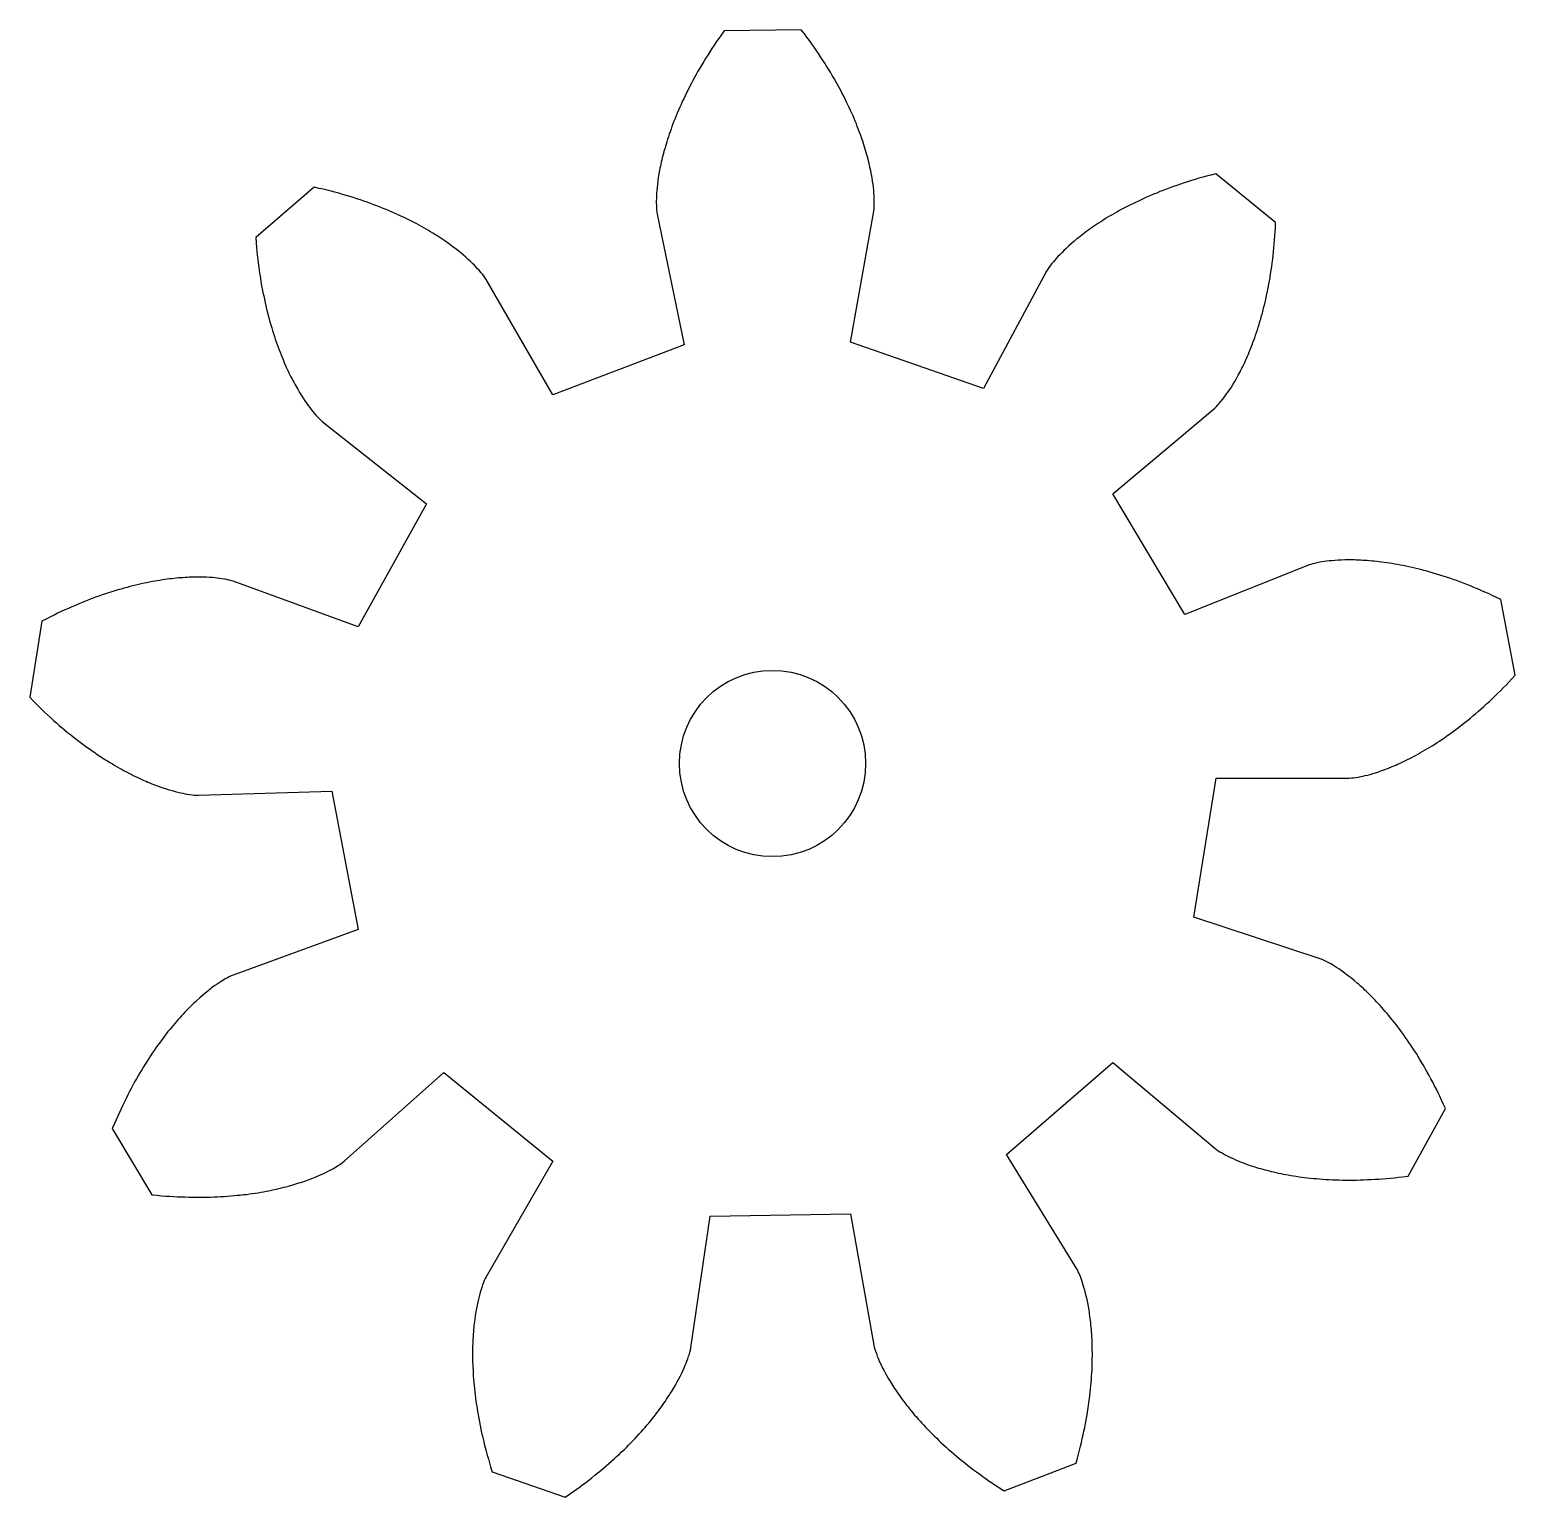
# Model space of a CAD drawing. Extents: x 0 to 1.52, y 0 to 1.5.
import ezdxf

# ---------------------------------------------------------------- set-up
doc = ezdxf.new("R2010")
doc.units = 0
doc.layers.add('1', color=1, linetype='CONTINUOUS')
doc.layers.add('Default Layer', color=1, linetype='CONTINUOUS')

msp = doc.modelspace()

# ---------------------------------------------------------------- linework, layer by layer
at = {"layer": '1'}
msp.add_lwpolyline([(1.2108, 0.7336), (1.3467, 0.7336), (1.349, 0.7337), (1.3511, 0.7339), (1.3532, 0.7342), (1.3556, 0.7346), (1.3584, 0.7352), (1.3605, 0.7356), (1.3628, 0.7361), (1.3652, 0.7367), (1.3678, 0.7374), (1.3706, 0.7382), (1.3735, 0.7391), (1.3766, 0.7401), (1.3798, 0.7412), (1.3831, 0.7424), (1.3866, 0.7438), (1.3903, 0.7453), (1.3922, 0.746), (1.3941, 0.7469), (1.396, 0.7477), (1.398, 0.7486), (1.4, 0.7495), (1.4021, 0.7505), (1.4041, 0.7515), (1.4062, 0.7525), (1.4084, 0.7536), (1.4105, 0.7547), (1.4127, 0.7559), (1.415, 0.7571), (1.4172, 0.7583), (1.4195, 0.7596), (1.4218, 0.7609), (1.4241, 0.7623), (1.4265, 0.7637), (1.4289, 0.7651), (1.4313, 0.7666), (1.4338, 0.7682), (1.4362, 0.7698), (1.4387, 0.7714), (1.4412, 0.7731), (1.4438, 0.7748), (1.4463, 0.7766), (1.4489, 0.7784), (1.4515, 0.7803), (1.4541, 0.7822), (1.4567, 0.7841), (1.4594, 0.7862), (1.462, 0.7882), (1.4647, 0.7903), (1.4674, 0.7925), (1.4702, 0.7947), (1.4729, 0.797), (1.4756, 0.7993), (1.4784, 0.8017), (1.4812, 0.8041), (1.484, 0.8066), (1.4868, 0.8092), (1.4896, 0.8118), (1.4924, 0.8144), (1.4952, 0.8171), (1.498, 0.8199), (1.5009, 0.8227), (1.5037, 0.8256), (1.5066, 0.8285), (1.5095, 0.8315), (1.5123, 0.8345), (1.5161, 0.8386), (1.5012, 0.9159), (1.4963, 0.9183), (1.4925, 0.92), (1.4887, 0.9218), (1.485, 0.9234), (1.4813, 0.925), (1.4776, 0.9266), (1.4739, 0.9281), (1.4703, 0.9296), (1.4667, 0.931), (1.4631, 0.9324), (1.4596, 0.9337), (1.4561, 0.935), (1.4526, 0.9362), (1.4492, 0.9374), (1.4457, 0.9386), (1.4424, 0.9397), (1.439, 0.9407), (1.4357, 0.9417), (1.4324, 0.9427), (1.4292, 0.9436), (1.426, 0.9445), (1.4228, 0.9454), (1.4197, 0.9462), (1.4165, 0.947), (1.4135, 0.9477), (1.4105, 0.9484), (1.4075, 0.9491), (1.4045, 0.9497), (1.4016, 0.9503), (1.3987, 0.9509), (1.3959, 0.9514), (1.3931, 0.9519), (1.3903, 0.9524), (1.3876, 0.9528), (1.3849, 0.9532), (1.3823, 0.9536), (1.3797, 0.9539), (1.3772, 0.9542), (1.3746, 0.9545), (1.3722, 0.9548), (1.3698, 0.955), (1.3674, 0.9552), (1.365, 0.9554), (1.3627, 0.9556), (1.3605, 0.9557), (1.3583, 0.9558), (1.3561, 0.9559), (1.354, 0.956), (1.3519, 0.9561), (1.3499, 0.9561), (1.3459, 0.9561), (1.3422, 0.9561), (1.3386, 0.956), (1.3352, 0.9558), (1.332, 0.9556), (1.329, 0.9553), (1.3261, 0.9551), (1.3234, 0.9547), (1.321, 0.9544), (1.3187, 0.9541), (1.3165, 0.9537), (1.3137, 0.9531), (1.3113, 0.9526), (1.3093, 0.9521), (1.3072, 0.9515), (1.3051, 0.9508), (1.1788, 0.9005), (1.1052, 1.0237), (1.2093, 1.1111), (1.211, 1.1126), (1.2125, 1.1142), (1.2138, 1.1157), (1.2155, 1.1176), (1.2173, 1.1198), (1.2186, 1.1215), (1.22, 1.1234), (1.2215, 1.1254), (1.223, 1.1276), (1.2246, 1.13), (1.2263, 1.1325), (1.228, 1.1353), (1.2297, 1.1382), (1.2315, 1.1413), (1.2333, 1.1446), (1.2352, 1.148), (1.2361, 1.1498), (1.2371, 1.1517), (1.238, 1.1536), (1.2389, 1.1556), (1.2399, 1.1576), (1.2408, 1.1596), (1.2418, 1.1617), (1.2427, 1.1639), (1.2437, 1.1661), (1.2446, 1.1683), (1.2456, 1.1706), (1.2465, 1.173), (1.2474, 1.1754), (1.2483, 1.1778), (1.2493, 1.1803), (1.2502, 1.1828), (1.2511, 1.1854), (1.252, 1.1881), (1.2529, 1.1908), (1.2538, 1.1935), (1.2546, 1.1963), (1.2555, 1.1992), (1.2563, 1.2021), (1.2572, 1.205), (1.258, 1.208), (1.2588, 1.2111), (1.2596, 1.2142), (1.2603, 1.2173), (1.2611, 1.2205), (1.2618, 1.2238), (1.2625, 1.2271), (1.2632, 1.2304), (1.2639, 1.2338), (1.2646, 1.2373), (1.2652, 1.2408), (1.2658, 1.2443), (1.2664, 1.2479), (1.267, 1.2516), (1.2675, 1.2553), (1.268, 1.259), (1.2685, 1.2628), (1.2689, 1.2666), (1.2694, 1.2705), (1.2698, 1.2745), (1.2701, 1.2785), (1.2705, 1.2825), (1.2708, 1.2866), (1.271, 1.2907), (1.2713, 1.2949), (1.2715, 1.3004), (1.2105, 1.3501), (1.2052, 1.3487), (1.2011, 1.3476), (1.1971, 1.3465), (1.1932, 1.3454), (1.1893, 1.3442), (1.1855, 1.3431), (1.1817, 1.3419), (1.178, 1.3407), (1.1743, 1.3395), (1.1707, 1.3382), (1.1671, 1.3369), (1.1636, 1.3357), (1.1602, 1.3344), (1.1568, 1.3331), (1.1534, 1.3318), (1.1501, 1.3304), (1.1469, 1.3291), (1.1437, 1.3277), (1.1405, 1.3264), (1.1375, 1.325), (1.1344, 1.3236), (1.1314, 1.3222), (1.1285, 1.3208), (1.1256, 1.3194), (1.1228, 1.318), (1.12, 1.3166), (1.1173, 1.3152), (1.1147, 1.3138), (1.112, 1.3124), (1.1095, 1.311), (1.107, 1.3095), (1.1045, 1.3081), (1.1021, 1.3067), (1.0997, 1.3053), (1.0974, 1.3039), (1.0952, 1.3025), (1.093, 1.3011), (1.0908, 1.2997), (1.0887, 1.2983), (1.0866, 1.2969), (1.0846, 1.2955), (1.0827, 1.2941), (1.0808, 1.2928), (1.0789, 1.2914), (1.0771, 1.2901), (1.0753, 1.2888), (1.0736, 1.2874), (1.0719, 1.2861), (1.0703, 1.2848), (1.0687, 1.2836), (1.0657, 1.281), (1.0628, 1.2786), (1.0602, 1.2762), (1.0577, 1.2739), (1.0553, 1.2717), (1.0532, 1.2695), (1.0512, 1.2675), (1.0493, 1.2655), (1.0476, 1.2637), (1.0461, 1.2619), (1.0447, 1.2603), (1.0429, 1.2581), (1.0414, 1.2561), (1.0402, 1.2544), (1.039, 1.2526), (1.0378, 1.2507), (0.9734, 1.1311), (0.8378, 1.1781), (0.8614, 1.312), (0.8617, 1.3142), (0.8618, 1.3163), (0.8619, 1.3184), (0.8619, 1.3209), (0.8619, 1.3238), (0.8618, 1.3259), (0.8617, 1.3282), (0.8615, 1.3307), (0.8613, 1.3334), (0.861, 1.3363), (0.8606, 1.3393), (0.8602, 1.3425), (0.8596, 1.3458), (0.859, 1.3493), (0.8583, 1.353), (0.8575, 1.3569), (0.857, 1.3589), (0.8566, 1.3609), (0.8561, 1.363), (0.8555, 1.3651), (0.855, 1.3672), (0.8544, 1.3694), (0.8537, 1.3716), (0.8531, 1.3739), (0.8524, 1.3761), (0.8517, 1.3785), (0.8509, 1.3808), (0.8501, 1.3832), (0.8493, 1.3857), (0.8484, 1.3881), (0.8475, 1.3906), (0.8466, 1.3932), (0.8456, 1.3958), (0.8446, 1.3984), (0.8436, 1.401), (0.8425, 1.4037), (0.8413, 1.4064), (0.8402, 1.4091), (0.8389, 1.4119), (0.8377, 1.4147), (0.8364, 1.4175), (0.835, 1.4203), (0.8336, 1.4232), (0.8322, 1.4261), (0.8307, 1.4291), (0.8292, 1.432), (0.8276, 1.435), (0.826, 1.438), (0.8243, 1.4411), (0.8226, 1.4441), (0.8209, 1.4472), (0.819, 1.4503), (0.8172, 1.4535), (0.8153, 1.4566), (0.8133, 1.4598), (0.8113, 1.463), (0.8092, 1.4662), (0.8071, 1.4694), (0.8049, 1.4727), (0.8027, 1.476), (0.8004, 1.4792), (0.7981, 1.4826), (0.7957, 1.4859), (0.7932, 1.4892), (0.7907, 1.4926), (0.7874, 1.497), (0.7087, 1.4958), (0.7055, 1.4913), (0.7031, 1.4879), (0.7007, 1.4845), (0.6985, 1.4811), (0.6962, 1.4777), (0.694, 1.4743), (0.6919, 1.471), (0.6898, 1.4677), (0.6878, 1.4644), (0.6858, 1.4611), (0.6839, 1.4579), (0.682, 1.4546), (0.6802, 1.4514), (0.6785, 1.4482), (0.6767, 1.4451), (0.6751, 1.4419), (0.6734, 1.4388), (0.6719, 1.4357), (0.6703, 1.4327), (0.6689, 1.4296), (0.6674, 1.4266), (0.666, 1.4236), (0.6647, 1.4207), (0.6634, 1.4178), (0.6621, 1.4149), (0.6609, 1.412), (0.6597, 1.4092), (0.6586, 1.4064), (0.6575, 1.4036), (0.6564, 1.4009), (0.6554, 1.3982), (0.6545, 1.3955), (0.6535, 1.3929), (0.6526, 1.3903), (0.6518, 1.3877), (0.6509, 1.3852), (0.6502, 1.3827), (0.6494, 1.3802), (0.6487, 1.3778), (0.648, 1.3754), (0.6473, 1.3731), (0.6467, 1.3708), (0.6461, 1.3685), (0.6456, 1.3663), (0.645, 1.3641), (0.6445, 1.3619), (0.6441, 1.3598), (0.6436, 1.3577), (0.6432, 1.3557), (0.6428, 1.3537), (0.6421, 1.3498), (0.6415, 1.3461), (0.641, 1.3426), (0.6406, 1.3392), (0.6402, 1.336), (0.6399, 1.333), (0.6397, 1.3301), (0.6396, 1.3274), (0.6395, 1.3249), (0.6394, 1.3226), (0.6394, 1.3205), (0.6395, 1.3176), (0.6396, 1.3151), (0.6397, 1.313), (0.6399, 1.3109), (0.6402, 1.3087), (0.6678, 1.1756), (0.5337, 1.1245), (0.4658, 1.2422), (0.4645, 1.2441), (0.4633, 1.2458), (0.462, 1.2475), (0.4604, 1.2494), (0.4586, 1.2516), (0.4571, 1.2532), (0.4555, 1.2549), (0.4538, 1.2567), (0.4519, 1.2586), (0.4498, 1.2605), (0.4476, 1.2626), (0.4452, 1.2648), (0.4427, 1.267), (0.4399, 1.2693), (0.437, 1.2717), (0.4339, 1.2741), (0.4323, 1.2753), (0.4306, 1.2766), (0.4289, 1.2778), (0.4271, 1.2791), (0.4253, 1.2804), (0.4235, 1.2817), (0.4216, 1.2829), (0.4196, 1.2843), (0.4176, 1.2856), (0.4156, 1.2869), (0.4135, 1.2882), (0.4113, 1.2895), (0.4091, 1.2909), (0.4069, 1.2922), (0.4046, 1.2936), (0.4022, 1.2949), (0.3998, 1.2962), (0.3974, 1.2976), (0.3949, 1.2989), (0.3923, 1.3003), (0.3897, 1.3016), (0.387, 1.3029), (0.3843, 1.3043), (0.3816, 1.3056), (0.3788, 1.3069), (0.3759, 1.3083), (0.373, 1.3096), (0.37, 1.3109), (0.367, 1.3122), (0.3639, 1.3135), (0.3608, 1.3147), (0.3576, 1.316), (0.3544, 1.3173), (0.3511, 1.3185), (0.3478, 1.3197), (0.3444, 1.321), (0.3409, 1.3222), (0.3375, 1.3233), (0.3339, 1.3245), (0.3303, 1.3257), (0.3267, 1.3268), (0.3229, 1.3279), (0.3192, 1.329), (0.3154, 1.3301), (0.3115, 1.3311), (0.3076, 1.3322), (0.3036, 1.3332), (0.2996, 1.3342), (0.2955, 1.3351), (0.2902, 1.3363), (0.2306, 1.2849), (0.2311, 1.2794), (0.2314, 1.2752), (0.2318, 1.2711), (0.2322, 1.267), (0.2327, 1.263), (0.2332, 1.259), (0.2337, 1.2551), (0.2342, 1.2512), (0.2348, 1.2474), (0.2354, 1.2436), (0.236, 1.2399), (0.2367, 1.2362), (0.2373, 1.2326), (0.238, 1.229), (0.2388, 1.2255), (0.2395, 1.222), (0.2402, 1.2185), (0.241, 1.2152), (0.2418, 1.2118), (0.2426, 1.2086), (0.2435, 1.2053), (0.2443, 1.2022), (0.2452, 1.199), (0.2461, 1.196), (0.247, 1.1929), (0.2479, 1.19), (0.2488, 1.187), (0.2497, 1.1842), (0.2506, 1.1814), (0.2516, 1.1786), (0.2526, 1.1759), (0.2535, 1.1732), (0.2545, 1.1706), (0.2555, 1.168), (0.2565, 1.1655), (0.2575, 1.163), (0.2585, 1.1606), (0.2595, 1.1582), (0.2605, 1.1559), (0.2615, 1.1536), (0.2625, 1.1514), (0.2635, 1.1493), (0.2645, 1.1471), (0.2655, 1.1451), (0.2665, 1.143), (0.2675, 1.1411), (0.2685, 1.1391), (0.2695, 1.1373), (0.2705, 1.1354), (0.2715, 1.1337), (0.2735, 1.1302), (0.2754, 1.127), (0.2773, 1.124), (0.2791, 1.1211), (0.2809, 1.1184), (0.2826, 1.1159), (0.2843, 1.1136), (0.2859, 1.1115), (0.2874, 1.1095), (0.2889, 1.1077), (0.2903, 1.106), (0.2921, 1.1038), (0.2938, 1.102), (0.2953, 1.1005), (0.2968, 1.099), (0.2985, 1.0975), (0.4051, 1.0133), (0.3353, 0.888), (0.2075, 0.9345), (0.2054, 0.9351), (0.2033, 0.9356), (0.2013, 0.9361), (0.1988, 0.9365), (0.196, 0.937), (0.1939, 0.9373), (0.1916, 0.9376), (0.1891, 0.9378), (0.1864, 0.9381), (0.1835, 0.9383), (0.1805, 0.9384), (0.1773, 0.9385), (0.1739, 0.9386), (0.1703, 0.9386), (0.1666, 0.9385), (0.1626, 0.9384), (0.1606, 0.9383), (0.1585, 0.9382), (0.1564, 0.938), (0.1542, 0.9379), (0.152, 0.9377), (0.1498, 0.9375), (0.1475, 0.9372), (0.1451, 0.937), (0.1428, 0.9367), (0.1404, 0.9364), (0.1379, 0.9361), (0.1354, 0.9357), (0.1329, 0.9353), (0.1303, 0.9349), (0.1276, 0.9344), (0.125, 0.934), (0.1223, 0.9334), (0.1195, 0.9329), (0.1168, 0.9323), (0.1139, 0.9317), (0.1111, 0.9311), (0.1082, 0.9304), (0.1053, 0.9297), (0.1023, 0.9289), (0.0993, 0.9281), (0.0962, 0.9273), (0.0932, 0.9264), (0.09, 0.9255), (0.0869, 0.9246), (0.0837, 0.9236), (0.0805, 0.9225), (0.0772, 0.9215), (0.074, 0.9204), (0.0707, 0.9192), (0.0673, 0.918), (0.0639, 0.9168), (0.0605, 0.9155), (0.0571, 0.9141), (0.0536, 0.9127), (0.0501, 0.9113), (0.0466, 0.9098), (0.043, 0.9083), (0.0395, 0.9067), (0.0358, 0.9051), (0.0322, 0.9034), (0.0285, 0.9017), (0.0249, 0.8999), (0.0211, 0.8981), (0.0174, 0.8962), (0.0125, 0.8937), (0, 0.816), (0.0039, 0.812), (0.0068, 0.8091), (0.0098, 0.8062), (0.0127, 0.8033), (0.0156, 0.8005), (0.0186, 0.7978), (0.0215, 0.7951), (0.0244, 0.7925), (0.0273, 0.79), (0.0302, 0.7874), (0.033, 0.785), (0.0359, 0.7826), (0.0387, 0.7802), (0.0416, 0.7779), (0.0444, 0.7757), (0.0472, 0.7735), (0.05, 0.7714), (0.0527, 0.7693), (0.0555, 0.7672), (0.0582, 0.7653), (0.0609, 0.7633), (0.0636, 0.7614), (0.0663, 0.7596), (0.069, 0.7578), (0.0716, 0.7561), (0.0742, 0.7544), (0.0768, 0.7527), (0.0793, 0.7511), (0.0819, 0.7496), (0.0844, 0.748), (0.0869, 0.7466), (0.0893, 0.7452), (0.0917, 0.7438), (0.0942, 0.7424), (0.0965, 0.7411), (0.0989, 0.7399), (0.1012, 0.7387), (0.1035, 0.7375), (0.1057, 0.7364), (0.108, 0.7353), (0.1102, 0.7342), (0.1123, 0.7332), (0.1145, 0.7323), (0.1166, 0.7313), (0.1187, 0.7304), (0.1207, 0.7296), (0.1227, 0.7287), (0.1247, 0.7279), (0.1266, 0.7272), (0.1285, 0.7264), (0.1322, 0.7251), (0.1357, 0.7238), (0.1391, 0.7227), (0.1424, 0.7217), (0.1455, 0.7208), (0.1484, 0.72), (0.1512, 0.7193), (0.1538, 0.7187), (0.1562, 0.7181), (0.1585, 0.7177), (0.1606, 0.7173), (0.1635, 0.7168), (0.1659, 0.7165), (0.168, 0.7163), (0.1701, 0.7161), (0.1724, 0.7161), (0.3082, 0.7201), (0.3353, 0.5792), (0.2075, 0.5327), (0.2055, 0.5318), (0.2036, 0.5309), (0.2017, 0.5299), (0.1996, 0.5287), (0.1971, 0.5272), (0.1953, 0.5261), (0.1933, 0.5248), (0.1912, 0.5234), (0.189, 0.5219), (0.1867, 0.5202), (0.1843, 0.5184), (0.1817, 0.5164), (0.1791, 0.5142), (0.1764, 0.5119), (0.1735, 0.5095), (0.1706, 0.5068), (0.1691, 0.5055), (0.1676, 0.504), (0.1661, 0.5026), (0.1645, 0.5011), (0.1629, 0.4995), (0.1613, 0.4979), (0.1597, 0.4962), (0.1581, 0.4945), (0.1565, 0.4928), (0.1548, 0.491), (0.1532, 0.4892), (0.1515, 0.4873), (0.1498, 0.4854), (0.1481, 0.4834), (0.1463, 0.4813), (0.1446, 0.4793), (0.1429, 0.4771), (0.1411, 0.475), (0.1394, 0.4727), (0.1376, 0.4704), (0.1358, 0.4681), (0.134, 0.4657), (0.1323, 0.4633), (0.1305, 0.4608), (0.1287, 0.4583), (0.1269, 0.4557), (0.1251, 0.453), (0.1233, 0.4503), (0.1215, 0.4476), (0.1197, 0.4448), (0.1179, 0.4419), (0.1161, 0.439), (0.1143, 0.4361), (0.1125, 0.433), (0.1107, 0.43), (0.1089, 0.4268), (0.1071, 0.4237), (0.1053, 0.4204), (0.1036, 0.4171), (0.1018, 0.4138), (0.1001, 0.4104), (0.0983, 0.4069), (0.0966, 0.4034), (0.0949, 0.3999), (0.0932, 0.3962), (0.0915, 0.3926), (0.0898, 0.3888), (0.0881, 0.385), (0.0865, 0.3812), (0.0843, 0.3761), (0.1247, 0.3086), (0.1302, 0.308), (0.1344, 0.3076), (0.1385, 0.3073), (0.1426, 0.307), (0.1466, 0.3068), (0.1506, 0.3066), (0.1546, 0.3064), (0.1585, 0.3063), (0.1623, 0.3062), (0.1662, 0.3061), (0.1699, 0.306), (0.1737, 0.306), (0.1774, 0.3061), (0.181, 0.3061), (0.1846, 0.3062), (0.1882, 0.3063), (0.1917, 0.3065), (0.1951, 0.3067), (0.1986, 0.3069), (0.2019, 0.3071), (0.2052, 0.3074), (0.2085, 0.3077), (0.2117, 0.308), (0.2149, 0.3083), (0.2181, 0.3087), (0.2211, 0.309), (0.2242, 0.3094), (0.2272, 0.3098), (0.2301, 0.3103), (0.233, 0.3107), (0.2359, 0.3112), (0.2387, 0.3117), (0.2414, 0.3122), (0.2441, 0.3127), (0.2468, 0.3133), (0.2494, 0.3138), (0.2519, 0.3144), (0.2544, 0.315), (0.2569, 0.3156), (0.2593, 0.3162), (0.2616, 0.3168), (0.264, 0.3174), (0.2662, 0.318), (0.2684, 0.3186), (0.2706, 0.3193), (0.2727, 0.3199), (0.2748, 0.3206), (0.2768, 0.3212), (0.2788, 0.3219), (0.2807, 0.3226), (0.2844, 0.3239), (0.2879, 0.3252), (0.2913, 0.3265), (0.2944, 0.3278), (0.2973, 0.3291), (0.3001, 0.3304), (0.3027, 0.3316), (0.3051, 0.3329), (0.3073, 0.334), (0.3093, 0.3351), (0.3112, 0.3362), (0.3137, 0.3377), (0.3158, 0.339), (0.3175, 0.3402), (0.3192, 0.3414), (0.321, 0.3428), (0.4225, 0.4332), (0.5337, 0.3427), (0.4658, 0.225), (0.4648, 0.223), (0.4639, 0.221), (0.4631, 0.2191), (0.4622, 0.2168), (0.4613, 0.214), (0.4606, 0.212), (0.4599, 0.2098), (0.4593, 0.2074), (0.4586, 0.2048), (0.4579, 0.202), (0.4572, 0.199), (0.4565, 0.1959), (0.4559, 0.1925), (0.4552, 0.189), (0.4547, 0.1853), (0.4541, 0.1814), (0.4539, 0.1794), (0.4536, 0.1773), (0.4534, 0.1752), (0.4532, 0.173), (0.453, 0.1708), (0.4528, 0.1686), (0.4526, 0.1663), (0.4524, 0.164), (0.4523, 0.1616), (0.4522, 0.1591), (0.4521, 0.1566), (0.452, 0.1541), (0.452, 0.1516), (0.4519, 0.1489), (0.4519, 0.1463), (0.4519, 0.1436), (0.452, 0.1408), (0.452, 0.138), (0.4521, 0.1352), (0.4522, 0.1323), (0.4524, 0.1294), (0.4525, 0.1264), (0.4527, 0.1234), (0.453, 0.1203), (0.4532, 0.1172), (0.4535, 0.1141), (0.4538, 0.1109), (0.4542, 0.1077), (0.4546, 0.1044), (0.455, 0.1011), (0.4554, 0.0978), (0.4559, 0.0944), (0.4565, 0.091), (0.457, 0.0875), (0.4576, 0.084), (0.4583, 0.0805), (0.4589, 0.0769), (0.4597, 0.0733), (0.4604, 0.0696), (0.4612, 0.0659), (0.4621, 0.0622), (0.463, 0.0584), (0.4639, 0.0546), (0.4649, 0.0508), (0.4659, 0.0469), (0.4669, 0.043), (0.4681, 0.0391), (0.4692, 0.0351), (0.4704, 0.0311), (0.4721, 0.0258), (0.5464, 0), (0.551, 0.0031), (0.5544, 0.0055), (0.5578, 0.0079), (0.5611, 0.0103), (0.5643, 0.0127), (0.5675, 0.0151), (0.5707, 0.0175), (0.5738, 0.0199), (0.5768, 0.0224), (0.5798, 0.0248), (0.5827, 0.0272), (0.5855, 0.0296), (0.5883, 0.032), (0.5911, 0.0343), (0.5938, 0.0367), (0.5964, 0.0391), (0.599, 0.0415), (0.6016, 0.0438), (0.604, 0.0462), (0.6065, 0.0485), (0.6089, 0.0509), (0.6112, 0.0532), (0.6135, 0.0555), (0.6157, 0.0578), (0.6179, 0.0601), (0.62, 0.0624), (0.622, 0.0646), (0.6241, 0.0669), (0.626, 0.0691), (0.628, 0.0713), (0.6298, 0.0735), (0.6317, 0.0757), (0.6334, 0.0778), (0.6352, 0.0799), (0.6369, 0.0821), (0.6385, 0.0842), (0.6401, 0.0862), (0.6416, 0.0883), (0.6432, 0.0903), (0.6446, 0.0923), (0.646, 0.0943), (0.6474, 0.0963), (0.6487, 0.0982), (0.65, 0.1001), (0.6513, 0.102), (0.6525, 0.1039), (0.6536, 0.1057), (0.6548, 0.1075), (0.6559, 0.1093), (0.6569, 0.111), (0.6589, 0.1144), (0.6607, 0.1177), (0.6624, 0.1208), (0.664, 0.1238), (0.6654, 0.1267), (0.6667, 0.1295), (0.6679, 0.1321), (0.669, 0.1346), (0.6699, 0.1369), (0.6707, 0.139), (0.6715, 0.1411), (0.6724, 0.1438), (0.6732, 0.1461), (0.6738, 0.1481), (0.6743, 0.1502), (0.6747, 0.1524), (0.6943, 0.2869), (0.8378, 0.2891), (0.8614, 0.1552), (0.8619, 0.153), (0.8625, 0.151), (0.8632, 0.149), (0.864, 0.1466), (0.865, 0.1439), (0.8658, 0.1419), (0.8667, 0.1398), (0.8677, 0.1375), (0.8689, 0.1351), (0.8701, 0.1325), (0.8715, 0.1298), (0.873, 0.127), (0.8747, 0.124), (0.8765, 0.1209), (0.8784, 0.1177), (0.8805, 0.1143), (0.8816, 0.1126), (0.8827, 0.1109), (0.8839, 0.1091), (0.8851, 0.1073), (0.8864, 0.1055), (0.8877, 0.1037), (0.889, 0.1018), (0.8904, 0.0999), (0.8918, 0.098), (0.8933, 0.096), (0.8948, 0.0941), (0.8964, 0.0921), (0.898, 0.0901), (0.8997, 0.0881), (0.9014, 0.086), (0.9031, 0.0839), (0.9049, 0.0819), (0.9068, 0.0798), (0.9087, 0.0776), (0.9106, 0.0755), (0.9126, 0.0734), (0.9146, 0.0712), (0.9167, 0.069), (0.9188, 0.0668), (0.921, 0.0646), (0.9233, 0.0624), (0.9256, 0.0602), (0.9279, 0.0579), (0.9303, 0.0557), (0.9327, 0.0534), (0.9352, 0.0511), (0.9378, 0.0488), (0.9404, 0.0466), (0.9431, 0.0443), (0.9458, 0.042), (0.9485, 0.0397), (0.9514, 0.0374), (0.9542, 0.0351), (0.9572, 0.0327), (0.9602, 0.0304), (0.9632, 0.0281), (0.9663, 0.0258), (0.9695, 0.0235), (0.9727, 0.0212), (0.976, 0.0189), (0.9793, 0.0166), (0.9827, 0.0143), (0.9861, 0.012), (0.9896, 0.0097), (0.9943, 0.0067), (1.0678, 0.0347), (1.0693, 0.04), (1.0703, 0.0441), (1.0714, 0.0481), (1.0724, 0.052), (1.0733, 0.056), (1.0742, 0.0599), (1.0751, 0.0637), (1.0759, 0.0676), (1.0767, 0.0713), (1.0774, 0.0751), (1.0781, 0.0788), (1.0788, 0.0825), (1.0794, 0.0861), (1.0799, 0.0897), (1.0805, 0.0933), (1.081, 0.0968), (1.0814, 0.1003), (1.0819, 0.1037), (1.0822, 0.1071), (1.0826, 0.1105), (1.0829, 0.1138), (1.0832, 0.1171), (1.0835, 0.1203), (1.0837, 0.1235), (1.0839, 0.1266), (1.0841, 0.1298), (1.0842, 0.1328), (1.0843, 0.1358), (1.0844, 0.1388), (1.0844, 0.1417), (1.0845, 0.1446), (1.0845, 0.1475), (1.0844, 0.1503), (1.0844, 0.153), (1.0843, 0.1557), (1.0842, 0.1584), (1.0841, 0.161), (1.084, 0.1636), (1.0838, 0.1661), (1.0837, 0.1685), (1.0835, 0.171), (1.0833, 0.1734), (1.083, 0.1757), (1.0828, 0.178), (1.0826, 0.1802), (1.0823, 0.1824), (1.082, 0.1846), (1.0817, 0.1867), (1.0814, 0.1887), (1.0811, 0.1908), (1.0804, 0.1946), (1.0797, 0.1983), (1.079, 0.2018), (1.0783, 0.2051), (1.0775, 0.2083), (1.0767, 0.2112), (1.0759, 0.214), (1.0752, 0.2165), (1.0744, 0.2189), (1.0737, 0.2211), (1.0729, 0.2232), (1.0719, 0.2258), (1.071, 0.2281), (1.0701, 0.23), (1.0692, 0.232), (1.0681, 0.2339), (0.9967, 0.3496), (1.1052, 0.4434), (1.2093, 0.3561), (1.2111, 0.3547), (1.2129, 0.3535), (1.2147, 0.3524), (1.2168, 0.3512), (1.2193, 0.3497), (1.2212, 0.3487), (1.2233, 0.3477), (1.2255, 0.3466), (1.228, 0.3455), (1.2306, 0.3443), (1.2334, 0.3431), (1.2364, 0.3419), (1.2395, 0.3407), (1.2429, 0.3395), (1.2465, 0.3382), (1.2502, 0.337), (1.2521, 0.3364), (1.2541, 0.3358), (1.2562, 0.3352), (1.2583, 0.3346), (1.2604, 0.334), (1.2626, 0.3335), (1.2648, 0.3329), (1.2671, 0.3323), (1.2694, 0.3318), (1.2718, 0.3313), (1.2742, 0.3307), (1.2767, 0.3302), (1.2792, 0.3297), (1.2818, 0.3292), (1.2844, 0.3288), (1.2871, 0.3283), (1.2898, 0.3279), (1.2926, 0.3274), (1.2954, 0.327), (1.2982, 0.3266), (1.3011, 0.3263), (1.3041, 0.3259), (1.3071, 0.3256), (1.3101, 0.3253), (1.3132, 0.325), (1.3164, 0.3247), (1.3196, 0.3245), (1.3228, 0.3243), (1.3261, 0.3241), (1.3294, 0.3239), (1.3328, 0.3238), (1.3362, 0.3237), (1.3397, 0.3236), (1.3432, 0.3236), (1.3467, 0.3236), (1.3503, 0.3236), (1.354, 0.3236), (1.3577, 0.3237), (1.3614, 0.3238), (1.3652, 0.324), (1.369, 0.3242), (1.3729, 0.3244), (1.3768, 0.3246), (1.3807, 0.3249), (1.3847, 0.3253), (1.3887, 0.3256), (1.3928, 0.326), (1.3969, 0.3265), (1.4011, 0.327), (1.4066, 0.3277), (1.4449, 0.3964), (1.4426, 0.4014), (1.4408, 0.4052), (1.4391, 0.409), (1.4373, 0.4126), (1.4355, 0.4163), (1.4336, 0.4198), (1.4318, 0.4233), (1.43, 0.4268), (1.4281, 0.4302), (1.4263, 0.4335), (1.4244, 0.4368), (1.4226, 0.4401), (1.4207, 0.4433), (1.4188, 0.4464), (1.4169, 0.4495), (1.4151, 0.4525), (1.4132, 0.4554), (1.4113, 0.4583), (1.4094, 0.4612), (1.4075, 0.464), (1.4056, 0.4667), (1.4037, 0.4694), (1.4019, 0.4721), (1.4, 0.4747), (1.3981, 0.4772), (1.3962, 0.4797), (1.3944, 0.4821), (1.3925, 0.4845), (1.3907, 0.4868), (1.3888, 0.4891), (1.387, 0.4913), (1.3852, 0.4935), (1.3834, 0.4956), (1.3816, 0.4977), (1.3798, 0.4997), (1.378, 0.5017), (1.3762, 0.5037), (1.3745, 0.5055), (1.3727, 0.5074), (1.371, 0.5092), (1.3693, 0.5109), (1.3676, 0.5126), (1.3659, 0.5142), (1.3643, 0.5158), (1.3626, 0.5174), (1.361, 0.5189), (1.3594, 0.5204), (1.3578, 0.5218), (1.3563, 0.5232), (1.3548, 0.5245), (1.3518, 0.5271), (1.3488, 0.5294), (1.346, 0.5317), (1.3433, 0.5337), (1.3407, 0.5356), (1.3383, 0.5374), (1.3359, 0.539), (1.3336, 0.5405), (1.3315, 0.5418), (1.3295, 0.543), (1.3277, 0.5441), (1.3252, 0.5455), (1.323, 0.5466), (1.3211, 0.5476), (1.3191, 0.5484), (1.3171, 0.5493), (1.188, 0.5919), (1.2108, 0.7336)], close=True, dxfattribs=at)
at = {"layer": 'Default Layer'}
msp.add_lwpolyline([(0.663, 0.7485), (0.6635, 0.7582), (0.665, 0.7676), (0.6673, 0.7767), (0.6705, 0.7855), (0.6745, 0.7938), (0.6793, 0.8016), (0.6847, 0.8089), (0.6909, 0.8157), (0.6976, 0.8218), (0.7049, 0.8273), (0.7127, 0.832), (0.7211, 0.836), (0.7298, 0.8392), (0.7389, 0.8415), (0.7483, 0.843), (0.758, 0.8435), (0.7677, 0.843), (0.7772, 0.8415), (0.7863, 0.8392), (0.795, 0.836), (0.8033, 0.832), (0.8111, 0.8273), (0.8185, 0.8218), (0.8252, 0.8157), (0.8313, 0.8089), (0.8368, 0.8016), (0.8416, 0.7938), (0.8456, 0.7855), (0.8488, 0.7767), (0.8511, 0.7676), (0.8525, 0.7582), (0.853, 0.7485), (0.8525, 0.7388), (0.8511, 0.7293), (0.8488, 0.7202), (0.8456, 0.7115), (0.8416, 0.7032), (0.8368, 0.6954), (0.8313, 0.6881), (0.8252, 0.6813), (0.8185, 0.6752), (0.8111, 0.6697), (0.8033, 0.6649), (0.795, 0.6609), (0.7863, 0.6578), (0.7772, 0.6554), (0.7677, 0.654), (0.758, 0.6535), (0.7483, 0.654), (0.7389, 0.6554), (0.7298, 0.6578), (0.7211, 0.6609), (0.7127, 0.6649), (0.7049, 0.6697), (0.6976, 0.6752), (0.6909, 0.6813), (0.6847, 0.6881), (0.6793, 0.6954), (0.6745, 0.7032), (0.6705, 0.7115), (0.6673, 0.7202), (0.665, 0.7293), (0.6635, 0.7388), (0.663, 0.7485)], close=True, dxfattribs=at)

doc.saveas('drawing.dxf')
